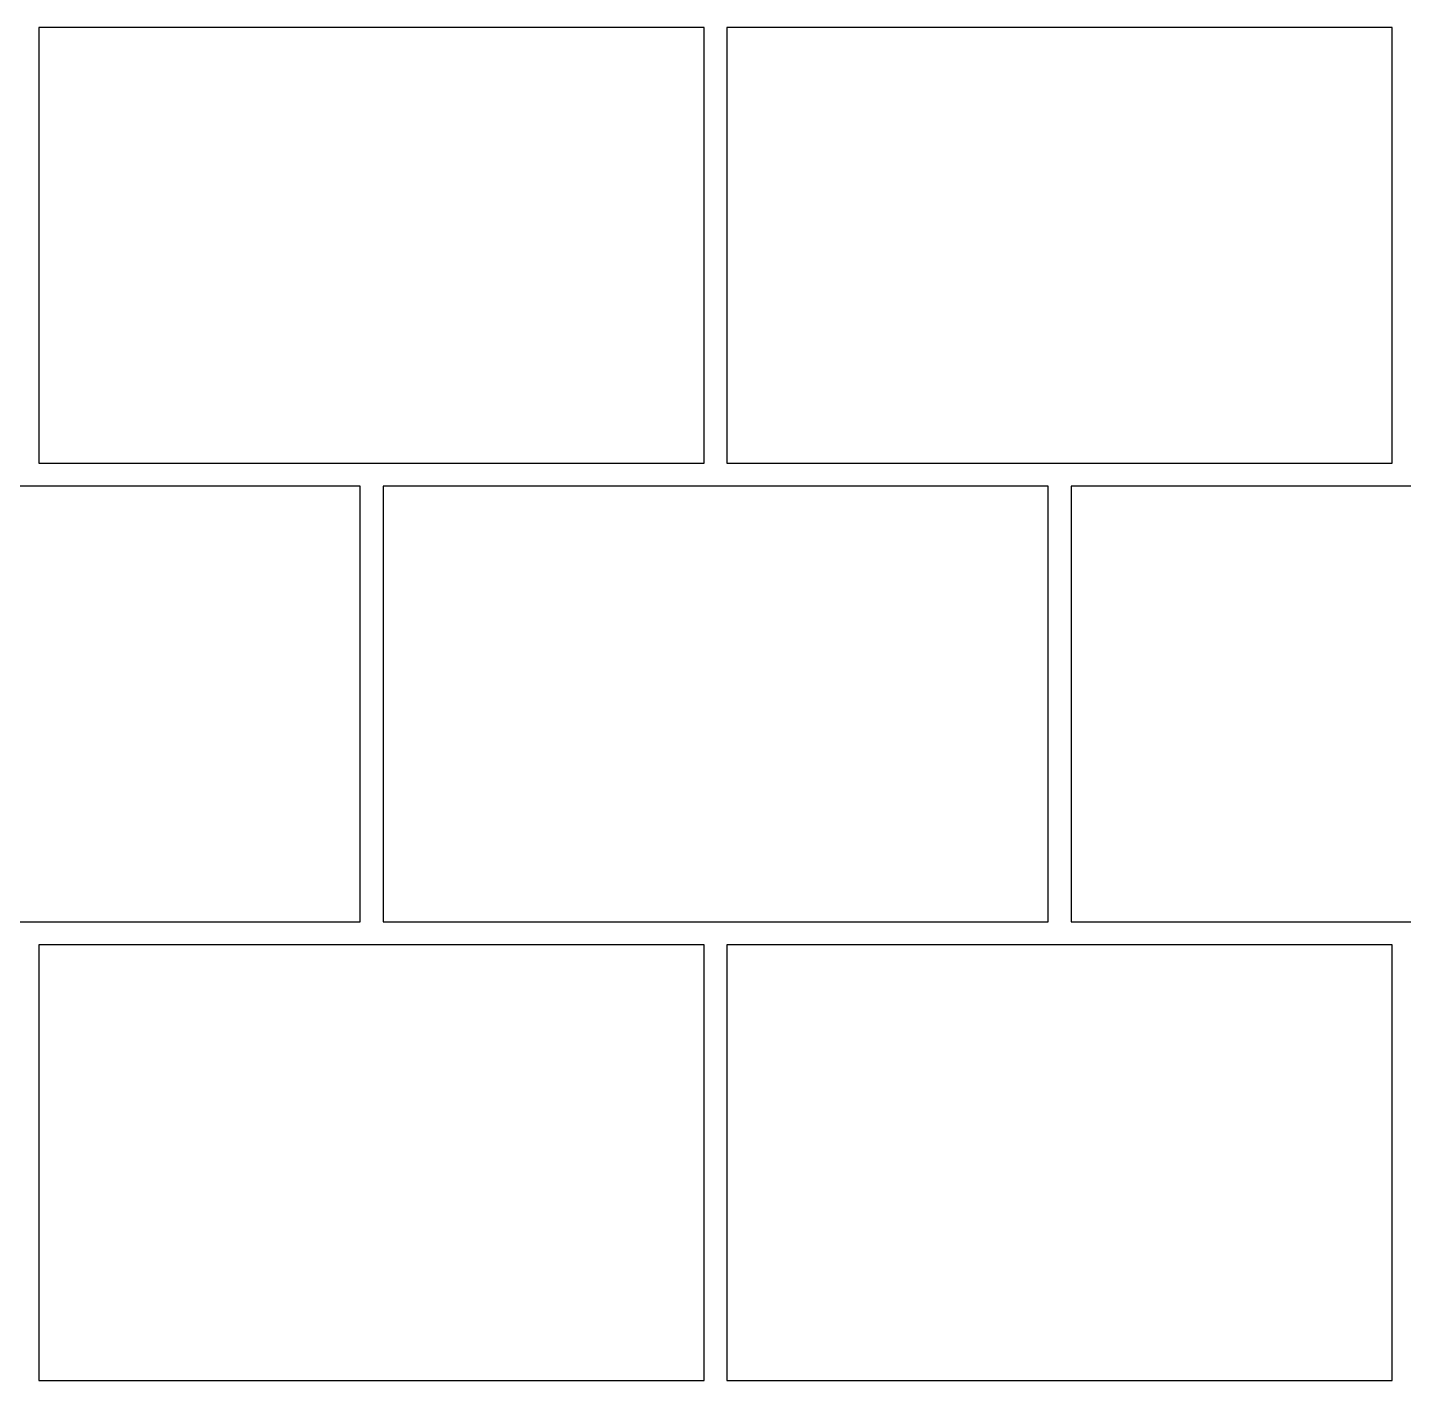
# Model space of a CAD drawing. Extents: x 0 to 119, y 0 to 84.
# Drawn here: x 72.672 to 75.072, y 64.772 to 67.132 of the extents above; entities that cross this region are included whole.
import ezdxf

# ---------------------------------------------------------------- set-up
doc = ezdxf.new("R2010")
doc.units = 0
doc.header["$MEASUREMENT"] = 0
doc.layers.add('9', color=8, linetype='CONTINUOUS')

msp = doc.modelspace()

# ---------------------------------------------------------------- linework, layer by layer
at = {"layer": '9', "color": 8, "linetype": 'Continuous'}
for points in [[(72.69179, 66.372318), (73.85179, 66.372318), (73.85179, 67.132318), (72.69179, 67.132318), (72.69179, 66.372318)], [(73.89179, 66.372318), (75.05179, 66.372318), (75.05179, 67.132318), (73.89179, 67.132318), (73.89179, 66.372318)], [(72.09197, 65.572318), (73.25197, 65.572318), (73.25197, 66.332318), (72.09197, 66.332318), (72.09197, 65.572318)], [(73.29197, 65.572318), (74.45197, 65.572318), (74.45197, 66.332318), (73.29197, 66.332318), (73.29197, 65.572318)], [(74.49197, 65.572318), (75.65197, 65.572318), (75.65197, 66.332318), (74.49197, 66.332318), (74.49197, 65.572318)], [(72.69179, 64.772318), (73.85179, 64.772318), (73.85179, 65.532318), (72.69179, 65.532318), (72.69179, 64.772318)], [(73.89179, 64.772318), (75.05179, 64.772318), (75.05179, 65.532318), (73.89179, 65.532318), (73.89179, 64.772318)]]:
    msp.add_lwpolyline(points, dxfattribs=at)

doc.saveas('drawing.dxf')
